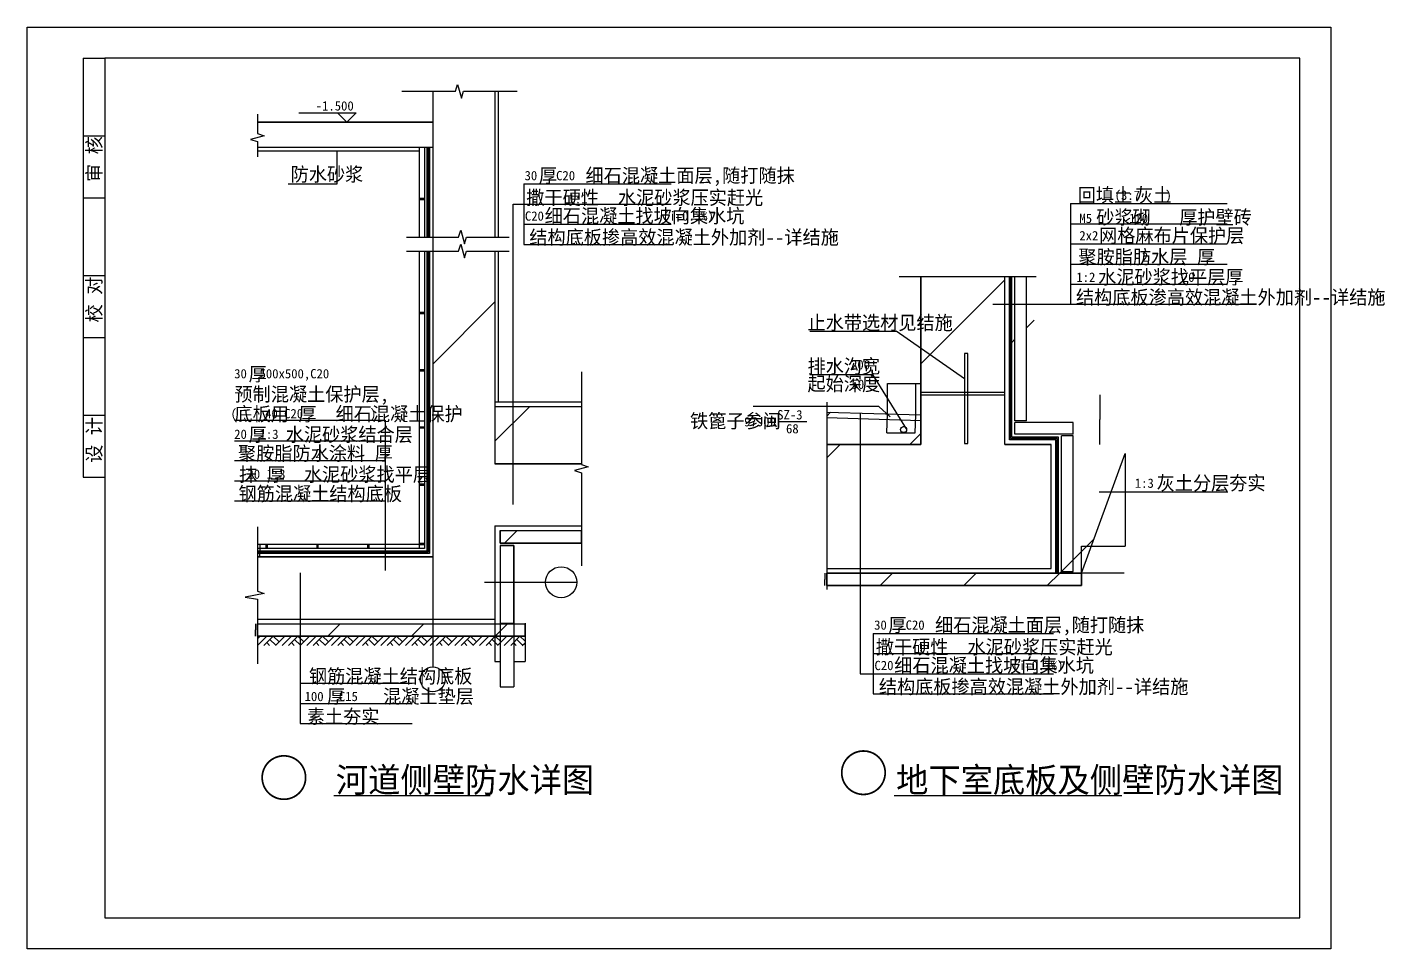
# Model space of a CAD drawing. Header units: metres. Extents: x -29254 to 67342, y -13190 to 112674.
# Drawn here: x 23600 to 67342, y 17824 to 47524 of the extents above; entities that cross this region are included whole.
import ezdxf

# ---------------------------------------------------------------- set-up
doc = ezdxf.new("R2010")
doc.units = ezdxf.units.M
for name, color, linetype in [('DIM', 140, 'Continuous'), ('OTHER', 7, 'Continuous'), ('PUB_DIM', 3, 'Continuous'), ('PUB_HATCH', 7, 'Continuous'), ('PUB_TEXT', 7, 'Continuous'), ('T1', 41, 'Continuous'), ('T2', 6, 'Continuous'), ('TK', 143, 'Continuous')]:
    doc.layers.add(name, color=color, linetype=linetype)
doc.dimstyles.get("Standard").update_dxf_attribs({"dimtxt": 2.5, "dimasz": 2.5, "dimexe": 1.25, "dimexo": 0.625, "dimtad": 1, "dimcen": 2.5, "dimazin": 3, "dimtfac": 1, "dimtmove": 0, "dimatfit": 3})
pattern_1 = [(45, (0, 0), (-1347.04, 1347.04), [])]
pattern_2 = [(45, (0, 0), (-7857.7, 7857.7), [])]
pattern_3 = [(45, (0, 0), (-1796.05, 1796.05), [])]

# ---------------------------------------------------------------- blocks, each defined once
blk = doc.blocks.new('_INDEX')
blk.add_line((-0.5, 0), (0.5, 0))
blk.add_circle((0, 0), 0.5)
blk = doc.blocks.new('_INDEX1')
blk.add_lwpolyline([(-0.5, 0, 0.04, 0.04, 1), (0.5, 0, 0.04, 0.04, 1)], format="xyseb", close=True)
blk = doc.blocks.new('*D181')
for p, q in [((30961.88, 28101.43), (30961.63, 28101.43)), ((30962.13, 28301.43), (30962.13, 28101.43)), ((30962.13, 27901.43), (30962.13, 28101.43)), ((30962.13, 28101.43), (30962.13, 28101.43)), ((30962.38, 28101.43), (30962.63, 28101.43))]:
    blk.add_line(p, q)
at = {"layer": 'Defpoints'}
for p in [(30962.13, 28301.43), (30962.13, 28101.43), (30962.13, 27901.43)]:
    blk.add_point(p, dxfattribs=at)
at = {"layer": 'PUB_DIM', "insert": (30962.13, 28102.555), "char_height": 1, "attachment_point": 5}
blk.add_mtext('100', dxfattribs=at)
blk = doc.blocks.new('*D182')
for p, q in [((31099.31, 30651.43), (31099.06, 30651.43)), ((31099.56, 30851.43), (31099.56, 30651.43)), ((31099.56, 30451.43), (31099.56, 30651.43)), ((31099.56, 30651.43), (31099.56, 30651.43)), ((31099.81, 30651.43), (31100.06, 30651.43))]:
    blk.add_line(p, q)
at = {"layer": 'Defpoints'}
for p in [(31099.56, 30851.43), (31099.56, 30651.43), (31099.56, 30451.43)]:
    blk.add_point(p, dxfattribs=at)
at = {"layer": 'PUB_DIM', "insert": (31099.56, 30652.555), "char_height": 1, "attachment_point": 5}
blk.add_mtext('80', dxfattribs=at)
blk = doc.blocks.new('*D183')
for p, q in [((49303.52, 29927.22), (49303.52, 29727.22)), ((49303.27, 29727.22), (49303.02, 29727.22)), ((49303.52, 29527.22), (49303.52, 29727.22)), ((49303.52, 29727.22), (49303.52, 29727.22)), ((49303.77, 29727.22), (49304.02, 29727.22))]:
    blk.add_line(p, q)
at = {"layer": 'Defpoints'}
for p in [(49303.52, 29927.22), (49303.52, 29727.22), (49303.52, 29527.22)]:
    blk.add_point(p, dxfattribs=at)
at = {"layer": 'PUB_DIM', "insert": (49303.52, 29728.345), "char_height": 1, "attachment_point": 5}
blk.add_mtext('100', dxfattribs=at)
blk = doc.blocks.new('*D184')
for p, q in [((58973.51, 33784.86), (58973.51, 30800)), ((57569.44, 29927.22), (57569.44, 30800)), ((57569.69, 30800), (58267.975, 30800)), ((58274.975, 30800), (58973.26, 30800))]:
    blk.add_line(p, q)
at = {"layer": 'Defpoints'}
for p in [(58973.51, 33784.86), (57569.44, 30800), (57569.44, 29927.22)]:
    blk.add_point(p, dxfattribs=at)
at = {"insert": (58271.475, 30800), "char_height": 1, "attachment_point": 5}
blk.add_mtext('1404,07', dxfattribs=at)
blk = doc.blocks.new('*D191')
for p, q in [((38668.26, 28451.43), (38668.26, 27078.77)), ((38834.21, 28451.43), (38834.21, 27078.77)), ((38668.51, 27078.77), (38750.235, 27078.77)), ((38752.235, 27078.77), (38833.96, 27078.77))]:
    blk.add_line(p, q)
at = {"layer": 'Defpoints'}
for p in [(38668.26, 28451.43), (38834.21, 28451.43), (38668.26, 27078.77)]:
    blk.add_point(p, dxfattribs=at)
at = {"layer": 'PUB_DIM', "insert": (38751.235, 27078.77), "char_height": 1, "attachment_point": 5}
blk.add_mtext('60', dxfattribs=at)
blk = doc.blocks.new('*D192')
for p, q in [((38834.21, 28323.42), (38834.21, 26263.61)), ((39284.21, 28323.42), (39284.21, 26263.61)), ((38834.46, 26263.61), (39057.71, 26263.61)), ((39060.71, 26263.61), (39283.96, 26263.61))]:
    blk.add_line(p, q)
at = {"layer": 'Defpoints'}
for p in [(38834.21, 28323.42), (39284.21, 28323.42), (38834.21, 26263.61)]:
    blk.add_point(p, dxfattribs=at)
at = {"layer": 'PUB_DIM', "insert": (39059.21, 26263.61), "char_height": 1, "attachment_point": 5}
blk.add_mtext('120', dxfattribs=at)
blk = doc.blocks.new('*D193')
for p, q in [((39284.21, 28323.42), (39284.21, 27078.77)), ((39643.05, 28323.42), (39643.05, 27078.77)), ((39284.46, 27078.77), (39462.63, 27078.77)), ((39464.63, 27078.77), (39642.8, 27078.77))]:
    blk.add_line(p, q)
at = {"layer": 'Defpoints'}
for p in [(39284.21, 28323.42), (39643.05, 28323.42), (39284.21, 27078.77)]:
    blk.add_point(p, dxfattribs=at)
at = {"layer": 'PUB_DIM', "insert": (39463.63, 27078.77), "char_height": 1, "attachment_point": 5}
blk.add_mtext('60', dxfattribs=at)
blk = doc.blocks.new('*D211')
for p, q in [((51313.55, 35060.46), (51313.55, 36040.3)), ((51313.8, 36040.3), (51771.485, 36040.3)), ((51774.485, 36040.3), (52232.17, 36040.3)), ((52232.42, 35031.73), (52232.42, 36040.3))]:
    blk.add_line(p, q)
at = {"layer": 'Defpoints'}
for p in [(51313.55, 36040.3), (51313.55, 35060.46), (52232.42, 35031.73)]:
    blk.add_point(p, dxfattribs=at)
at = {"layer": 'DIM', "insert": (51772.985, 36040.3), "char_height": 1, "attachment_point": 5}
blk.add_mtext('200', dxfattribs=at)
blk = doc.blocks.new('*D212')
for p, q in [((52232.42, 35031.73), (52232.42, 36040.3)), ((52232.67, 36040.3), (52313.23, 36040.3)), ((52315.23, 36040.3), (52395.79, 36040.3)), ((52396.04, 35026.62), (52396.04, 36040.3))]:
    blk.add_line(p, q)
at = {"layer": 'Defpoints'}
for p in [(52232.42, 36040.3), (52232.42, 35031.73), (52396.04, 35026.62)]:
    blk.add_point(p, dxfattribs=at)
at = {"layer": 'DIM', "insert": (52314.23, 36040.3), "char_height": 1, "attachment_point": 5}
blk.add_mtext('50', dxfattribs=at)
blk = doc.blocks.new('*D213')
for p, q in [((58162.88, 35677.71), (58162.88, 34877.46)), ((58162.63, 34877.46), (58162.38, 34877.46)), ((58162.88, 34077.22), (58162.88, 34877.46)), ((58162.88, 34877.46), (58162.88, 34877.46)), ((58163.13, 34877.46), (58163.38, 34877.46))]:
    blk.add_line(p, q)
at = {"layer": 'Defpoints'}
for p in [(58162.88, 35677.71), (58162.88, 34877.46), (58162.88, 34077.22)]:
    blk.add_point(p, dxfattribs=at)
at = {"insert": (58162.88, 34878.585), "char_height": 1, "attachment_point": 5}
blk.add_mtext('500', dxfattribs=at)

msp = doc.modelspace()

# ---------------------------------------------------------------- hatches: boundary and pattern name
h = msp.add_hatch()
h.set_pattern_fill('AN31C', scale=3500)
h.set_pattern_definition(pattern_2)
h.paths.add_polyline_path([(38668.26, 45460.78), (37658.44, 45460.78), (37588.44, 45240.78), (37468.44, 45680.78), (37398.44, 45460.78), (36668.26, 45460.78), (36668.26, 44460.78), (31018.26, 44460.78), (31018.26, 44097.27), (31238.26, 44027.27), (30798.26, 43907.27), (31018.26, 43837.27), (31018.26, 43660.78), (36668.26, 43660.78), (36668.26, 40760.78), (37498.44, 40760.78), (37568.44, 40980.78), (37688.44, 40540.78), (37758.44, 40760.78), (38668.26, 40760.78)])
h = msp.add_hatch()
h.set_pattern_fill('AN31C', scale=3500)
h.set_pattern_definition(pattern_2)
h.paths.add_polyline_path([(38668.26, 40310.78), (37758.44, 40310.78), (37688.44, 40090.78), (37568.44, 40530.78), (37498.44, 40310.78), (36668.26, 40310.78), (36668.26, 30451.43), (31018.26, 30451.43), (31018.26, 29347.27), (31238.26, 29277.27), (30626.52, 29157.27), (31018.26, 29087.27), (31018.26, 28451.43), (38668.26, 28451.43), (38668.26, 31451.43), (41458.42, 31451.43), (41458.42, 33166.85), (41238.42, 33236.85), (41678.42, 33356.85), (41458.42, 33426.85), (41458.42, 33451.43), (38668.26, 33451.43)])
h = msp.add_hatch()
h.set_pattern_fill('AN31C', scale=3500)
h.set_pattern_definition(pattern_2)
h.paths.add_polyline_path([(55096.04, 39487.32), (52396.04, 39487.32), (52396.04, 35757.36), (55096.04, 35757.36)])
h = msp.add_hatch()
h.set_pattern_fill('ANSI31', scale=3000)
h.paths.add_polyline_path([(55426.04, 34842.41), (55800.58, 34842.41), (55800.58, 39487.32), (55426.04, 39487.32)])
h = msp.add_hatch()
h.set_pattern_fill('AN33C', scale=2000)
h.set_pattern_definition([(45, (0, 0), (-4490.1, 4490.1), [])])
h.paths.add_polyline_path([(55800.58, 38538.92), (55800.58, 34842.41), (55426.04, 34842.41), (55426.04, 38538.92), (55326.04, 38538.92), (55326.04, 34307.22), (56826.04, 34307.22), (56826.04, 29927.22), (57569.44, 29927.22), (58709.63, 33059.87)])
h.paths.add_polyline_path([(57300.58, 29985.48), (56926.04, 29985.48), (56926.04, 34352.44), (57300.58, 34352.44)])
h.paths.add_polyline_path([(57300.58, 34407.22), (55426.04, 34407.22), (55426.04, 34781.85), (57300.58, 34781.85)])
h = msp.add_hatch()
h.set_pattern_fill('AN31C', scale=3500)
h.set_pattern_definition(pattern_2)
h.paths.add_polyline_path([(56596.04, 34077.22), (55096.04, 34077.22), (55096.04, 35677.71), (52396.04, 35677.71), (52396.04, 34077.22), (49359.65, 34077.22), (49359.65, 30077.22), (56596.04, 30077.22)])
h = msp.add_hatch()
h.set_pattern_fill('AN33C', scale=1000)
h.set_pattern_definition([(45, (0, 0), (-2245.06, 2245.06), [])])
h.paths.add_polyline_path([(41458.42, 33451.43), (41458.42, 35301.43), (38668.26, 35301.43), (38668.26, 33451.43)])
h = msp.add_hatch()
h.set_pattern_fill('AN33C', scale=800)
h.set_pattern_definition(pattern_3)
h.paths.add_polyline_path([(49359.65, 35121.55), (49359.65, 34945.64), (51308.05, 34884.72), (51313.55, 35060.46)])
h = msp.add_hatch()
h.set_pattern_fill('ANSI32', scale=500)
h.paths.add_polyline_path([(52226.92, 34856), (52232.42, 35031.73), (51639.92, 35050.26), (51751.08, 34870.87)])
h.paths.add_polyline_path([(51751.08, 34870.87), (51639.92, 35050.26), (51313.55, 35060.46), (51308.05, 34884.72)])
h = msp.add_hatch()
h.set_pattern_fill('AN33C', scale=800)
h.set_pattern_definition(pattern_3)
h.paths.add_polyline_path([(52232.42, 35031.73), (52226.92, 34856), (52396.04, 34850.71), (52396.04, 35026.62)])
h = msp.add_hatch()
h.set_pattern_fill('AN33C', scale=800)
h.set_pattern_definition(pattern_3)
h.paths.add_polyline_path([(51294.62, 34455.15), (51308.05, 34884.72), (50437.12, 34911.95), (50437.12, 34077.22), (52396.04, 34077.22), (52396.04, 34850.71), (52226.92, 34856), (52214.39, 34455.15)])
h.paths.add_polyline_path([(49359.65, 34945.64), (49359.65, 34077.22), (50437.12, 34077.22), (50437.12, 34911.95)])
h = msp.add_hatch()
h.set_pattern_fill('ANSI31', scale=3000)
h.paths.add_polyline_path([(57300.58, 34407.22), (57300.58, 34781.85), (55426.04, 34781.85), (55426.04, 34407.22)])
h = msp.add_hatch()
h.set_pattern_fill('ANSI31', scale=3000)
h.paths.add_polyline_path([(56926.04, 29985.48), (57300.58, 29985.48), (57300.58, 34352.44), (56926.04, 34352.44)])
h = msp.add_hatch()
h.set_pattern_fill('AN33C', scale=600)
h.set_pattern_definition(pattern_1)
h.paths.add_polyline_path([(41458.42, 30901.43), (41458.42, 31301.43), (38834.21, 31301.43), (38834.21, 30901.43)])
h = msp.add_hatch()
h.set_pattern_fill('ANSI31', scale=2500)
h.paths.add_polyline_path([(39284.21, 30823.42), (38834.21, 30823.42), (38834.21, 28323.42), (39284.21, 28323.42)])
h = msp.add_hatch()
h.set_pattern_fill('AN33C', scale=600)
h.set_pattern_definition(pattern_1)
h.paths.add_polyline_path([(49359.65, 29927.22), (49359.65, 29527.22), (57569.44, 29527.22), (57569.44, 29927.22)])
h = msp.add_hatch()
h.set_pattern_fill('AN33C', scale=600)
h.set_pattern_definition(pattern_1)
h.paths.add_polyline_path([(31018.26, 28301.43), (31018.26, 27901.43), (39643.05, 27901.43), (39643.05, 28301.43)])

# ---------------------------------------------------------------- linework, layer by layer
for p, q in [((36668.26, 45460.78), (36668.26, 44460.78)), ((38668.26, 45460.78), (38668.26, 40760.78)), ((38775.89, 45460.78), (38775.89, 40760.78)), ((31018.26, 44460.78), (36668.26, 44460.78)), ((31018.26, 43660.78), (36668.26, 43660.78)), ((31018.26, 43535.32), (36234.51, 43535.32)), ((33583.81, 42470.48), (33583.81, 43535.32)), ((36668.26, 43660.78), (36668.26, 40760.78)), ((32010.97, 42470.48), (33583.81, 42470.48)), ((39597.65, 42472.97), (44346.17, 42472.97)), ((39597.65, 42472.97), (39597.65, 40522.97)), ((39257.9, 41822.97), (44346.17, 41822.97)), ((39257.9, 32142.27), (39257.9, 41822.97)), ((57209.21, 41840.48), (62263.33, 41840.48)), ((57209.21, 41840.48), (57209.21, 38590.48)), ((39597.65, 41172.97), (44346.17, 41172.97)), ((57209.21, 41190.48), (62263.33, 41190.48)), ((36234.51, 40310.78), (36234.51, 30721.43)), ((36668.26, 40310.78), (36668.26, 30451.43)), ((38668.26, 40310.78), (38668.26, 33451.43)), ((38775.89, 40310.78), (38775.89, 35451.43)), ((39597.65, 40522.97), (44346.17, 40522.97)), ((57209.21, 40540.48), (62263.33, 40540.48)), ((57209.21, 39890.48), (62263.33, 39890.48)), ((51692.56, 39487.32), (56105.54, 39487.32)), ((52396.04, 34077.22), (52396.04, 39487.32)), ((55096.04, 34077.22), (55096.04, 39487.32)), ((55426.04, 34842.41), (55426.04, 39487.32)), ((55800.58, 34842.41), (55800.58, 39487.32)), ((57209.21, 39240.48), (62263.33, 39240.48)), ((63017.53, 38590.48), (54713.33, 38590.48)), ((48813.33, 37727.22), (51598.66, 37727.22)), ((53804.41, 36190.43), (51598.66, 37727.22)), ((48813.33, 36327.22), (50848.66, 36327.22)), ((51934.13, 34575.46), (50848.66, 36327.22)), ((38668.26, 35451.43), (41458.42, 35451.43)), ((49359.65, 35442.77), (49359.65, 29401.28)), ((52396.04, 35757.36), (55096.04, 35757.36)), ((52396.04, 35677.71), (55096.04, 35677.71)), ((51043.07, 35299.19), (46988.52, 35299.19)), ((49359.65, 35121.55), (52396.04, 35026.62)), ((50437.12, 35087.86), (50437.12, 26690.88)), ((51409.73, 34969.5), (51043.07, 35299.19)), ((51294.62, 34455.15), (51313.55, 35060.46)), ((52214.39, 34455.15), (52232.42, 35031.73)), ((30279.91, 34859.4), (35129.88, 34859.4)), ((35129.88, 34859.4), (35129.88, 30014.62)), ((49359.65, 34945.64), (52396.04, 34850.71)), ((55800.58, 34842.41), (55426.04, 34842.41)), ((57300.58, 34781.85), (55426.04, 34781.85)), ((55426.04, 34407.22), (55426.04, 34781.85)), ((57300.58, 34407.22), (57300.58, 34781.85)), ((30279.91, 34195.87), (35129.88, 34195.87)), ((51294.62, 34455.15), (52214.39, 34455.15)), ((57300.58, 34407.22), (55426.04, 34407.22)), ((56926.04, 29985.48), (56926.04, 34352.44)), ((57300.58, 34352.44), (56926.04, 34352.44)), ((57300.58, 29985.48), (57300.58, 34352.44)), ((49359.65, 34077.22), (52396.04, 34077.22)), ((55096.04, 34077.22), (56596.04, 34077.22)), ((56596.04, 30077.22), (56596.04, 34077.22)), ((57569.44, 29927.22), (58973.51, 33784.86)), ((30279.91, 33559.4), (35129.88, 33559.4)), ((41458.42, 33451.43), (38668.26, 33451.43)), ((30279.91, 32909.4), (35129.88, 32909.4)), ((58132.79, 32547.14), (62284.19, 32547.14)), ((30279.91, 32259.4), (35129.88, 32259.4)), ((38668.26, 31451.43), (41458.42, 31451.43)), ((38668.26, 31451.43), (38668.26, 28451.43)), ((38834.21, 31301.43), (41458.42, 31301.43)), ((38834.21, 31301.43), (38834.21, 30901.43)), ((41458.42, 31301.43), (41458.42, 30901.43)), ((36234.51, 30851.43), (31018.26, 30851.43)), ((31292.67, 30851.43), (31292.67, 30721.43)), ((31333.55, 30851.43), (31333.55, 30721.43)), ((32927.87, 30851.43), (32927.87, 30721.43)), ((32968.75, 30851.43), (32968.75, 30721.43)), ((34563.07, 30851.43), (34563.07, 30721.43)), ((34603.95, 30851.43), (34603.95, 30721.43)), ((38834.21, 30901.43), (41458.42, 30901.43)), ((38834.21, 30823.42), (39284.21, 30823.42)), ((38834.21, 30823.42), (38834.21, 28323.42)), ((39284.21, 30823.42), (39284.21, 28323.42)), ((31018.26, 30451.43), (36668.26, 30451.43)), ((32399.76, 29942.24), (32399.76, 25080.48)), ((49359.65, 30077.22), (56596.04, 30077.22)), ((58944.03, 29927.22), (49359.65, 29927.22)), ((56926.04, 29985.48), (57300.58, 29985.48)), ((57569.44, 29927.22), (57569.44, 29527.22)), ((49359.65, 29527.22), (57569.44, 29527.22)), ((31018.26, 28451.43), (38668.26, 28451.43)), ((31018.26, 28301.43), (39643.05, 28301.43)), ((31018.26, 28301.43), (31018.26, 27901.43)), ((38834.21, 28323.42), (39284.21, 28323.42)), ((39643.05, 28301.43), (39643.05, 27901.43)), ((31018.26, 27901.43), (39643.05, 27901.43)), ((50859.21, 27990.88), (56667.53, 27990.88)), ((50859.21, 27990.88), (50859.21, 26040.88)), ((50859.21, 27340.88), (56667.53, 27340.88)), ((50437.12, 26690.88), (56667.53, 26690.88)), ((32399.76, 26380.48), (36004.9, 26380.48)), ((50859.21, 26040.88), (56667.53, 26040.88)), ((32399.76, 25730.48), (36004.9, 25730.48)), ((32399.76, 25080.48), (36004.9, 25080.48))]:
    msp.add_line(p, q)
for points in [[(36668.26, 45460.78), (36668.26, 44460.78), (31018.26, 44460.78)], [(38668.26, 45460.78), (38668.26, 40760.78)], [(31018.26, 43660.78), (36668.26, 43660.78), (36668.26, 40760.78)], [(36234.51, 43660.78), (36234.51, 40760.78)], [(36398.26, 43660.78), (36398.26, 40760.78)], [(36478.26, 43660.78), (36478.26, 40760.78)], [(36518.26, 43660.78), (36518.26, 40760.78)], [(36558.26, 43660.78), (36558.26, 40760.78)], [(36668.26, 40310.78), (36668.26, 30451.43), (31018.26, 30451.43)], [(36518.26, 40310.78), (36518.26, 30601.43), (31018.26, 30601.43)], [(36478.26, 40310.78), (36478.26, 30641.43), (31018.26, 30641.43)], [(36558.26, 40310.78), (36558.26, 30561.43), (31018.26, 30561.43)], [(36398.26, 40310.78), (36398.26, 30721.43), (31018.26, 30721.43)], [(38668.26, 40310.78), (38668.26, 33451.43), (41458.42, 33451.43)], [(52396.04, 39487.32), (52396.04, 34077.22), (49359.65, 34077.22)], [(49359.65, 30077.22), (56596.04, 30077.22), (56596.04, 34077.22), (55096.04, 34077.22), (55096.04, 39487.32)], [(56746.04, 29927.22), (56746.04, 34227.22), (55246.04, 34227.22), (55246.04, 39487.32)], [(56786.04, 29927.22), (56786.04, 34267.22), (55286.04, 34267.22), (55286.04, 39487.32)], [(56826.04, 29927.22), (56826.04, 34307.22), (55326.04, 34307.22), (55326.04, 39487.32)], [(38668.26, 35301.43), (41458.42, 35301.43)], [(39284.21, 30823.42), (38834.21, 30823.42), (38834.21, 28323.42), (39284.21, 28323.42), (39284.21, 30823.42)], [(33478.02, 22770.45), (38513.58, 22770.45)], [(51528.02, 22770.45), (58863.58, 22770.45)]]:
    msp.add_lwpolyline(points)
msp.add_lwpolyline([(53804.41, 37003.58), (53804.41, 34113.13), (53910.57, 34113.13), (53910.57, 37003.58), (53804.41, 37003.58)], close=True)
msp.add_circle((51839.24, 34557.25), 96.62)
at = {"layer": 'OTHER'}
for p, q in [((37398.44, 45460.78), (37468.44, 45680.78)), ((37468.44, 45680.78), (37588.44, 45240.78)), ((35673.44, 45460.78), (37398.44, 45460.78)), ((37588.44, 45240.78), (37658.44, 45460.78)), ((37658.44, 45460.78), (39383.44, 45460.78)), ((31018.26, 44722.27), (31018.26, 44097.27)), ((31238.26, 44027.27), (30798.26, 43907.27)), ((30798.26, 43907.27), (31018.26, 43837.27)), ((31018.26, 44097.27), (31238.26, 44027.27)), ((31018.26, 43837.27), (31018.26, 43347.04)), ((36234.51, 42009.66), (36398.26, 42009.66)), ((36234.51, 41968.82), (36398.26, 41968.82)), ((35823.47, 40760.78), (37498.44, 40760.78)), ((37498.44, 40760.78), (37568.44, 40980.78)), ((37568.44, 40980.78), (37688.44, 40540.78)), ((37688.44, 40540.78), (37758.44, 40760.78)), ((37758.44, 40760.78), (39133.44, 40760.78)), ((35823.47, 40310.78), (37498.44, 40310.78)), ((37498.44, 40310.78), (37568.44, 40530.78)), ((37568.44, 40530.78), (37688.44, 40090.78)), ((37688.44, 40090.78), (37758.44, 40310.78)), ((37758.44, 40310.78), (39133.44, 40310.78)), ((36234.51, 38338.48), (36398.26, 38338.48)), ((36234.51, 38297.63), (36398.26, 38297.63)), ((36234.51, 36494.43), (36398.26, 36494.43)), ((36234.51, 36453.58), (36398.26, 36453.58)), ((41458.42, 36422.27), (41458.42, 33426.85)), ((36234.51, 34650.38), (36398.26, 34650.38)), ((36234.51, 34609.53), (36398.26, 34609.53)), ((41678.42, 33356.85), (41238.42, 33236.85)), ((41458.42, 33426.85), (41678.42, 33356.85)), ((41238.42, 33236.85), (41458.42, 33166.85)), ((41458.42, 33166.85), (41458.42, 30171.43)), ((36234.51, 32806.33), (36398.26, 32806.33)), ((36234.51, 32765.48), (36398.26, 32765.48)), ((31018.26, 31422.27), (31018.26, 29347.27)), ((36234.51, 30892.28), (36398.26, 30892.28)), ((36234.51, 30851.43), (36398.26, 30851.43)), ((31018.26, 29347.27), (31238.26, 29277.27)), ((31238.26, 29277.27), (30626.52, 29157.27)), ((30626.52, 29157.27), (31018.26, 29087.27)), ((31018.26, 29087.27), (31018.26, 27012.27))]:
    msp.add_line(p, q, dxfattribs=at)
at = {"layer": 'PUB_DIM'}
for p, q in [((36668.26, 45092.07), (36668.26, 26907.72)), ((32355.38, 44760.78), (34201.09, 44760.78)), ((33601.09, 44760.78), (33901.09, 44460.78)), ((33901.09, 44460.78), (34201.09, 44760.78)), ((38337, 29635.76), (40805.26, 29635.76))]:
    msp.add_line(p, q, dxfattribs=at)
msp.add_circle((36668.26, 26507.72), 400, dxfattribs=at)
at = {"layer": 'PUB_HATCH'}
for p, q in [((31018.26, 27811.43), (31108.26, 27901.43)), ((31018.26, 27601.43), (31318.26, 27901.43)), ((31228.26, 27601.43), (31528.26, 27901.43)), ((31318.26, 27691.43), (31408.26, 27601.43)), ((31423.26, 27796.43), (31610.76, 27608.93)), ((31528.26, 27901.43), (31715.76, 27713.93)), ((31603.26, 27601.43), (31903.26, 27901.43)), ((31813.26, 27601.43), (32113.26, 27901.43)), ((32023.26, 27601.43), (32323.26, 27901.43)), ((32113.26, 27691.43), (32203.26, 27601.43)), ((32218.26, 27796.43), (32405.76, 27608.93)), ((32323.26, 27901.43), (32510.76, 27713.93)), ((32398.26, 27601.43), (32698.26, 27901.43)), ((32608.26, 27601.43), (32908.26, 27901.43)), ((32818.26, 27601.43), (33118.26, 27901.43)), ((32908.26, 27691.43), (32998.26, 27601.43)), ((33013.26, 27796.43), (33200.76, 27608.93)), ((33118.26, 27901.43), (33305.76, 27713.93)), ((33193.26, 27601.43), (33493.26, 27901.43)), ((33403.26, 27601.43), (33703.26, 27901.43)), ((33613.26, 27601.43), (33913.26, 27901.43)), ((33703.26, 27691.43), (33793.26, 27601.43)), ((33808.26, 27796.43), (33995.76, 27608.93)), ((33913.26, 27901.43), (34100.76, 27713.93)), ((33988.26, 27601.43), (34288.26, 27901.43)), ((34198.26, 27601.43), (34498.26, 27901.43)), ((34408.26, 27601.43), (34708.26, 27901.43)), ((34498.26, 27691.43), (34588.26, 27601.43)), ((34603.26, 27796.43), (34790.76, 27608.93)), ((34708.26, 27901.43), (34895.76, 27713.93)), ((34783.26, 27601.43), (35083.26, 27901.43)), ((34993.26, 27601.43), (35293.26, 27901.43)), ((35203.26, 27601.43), (35503.26, 27901.43)), ((35293.26, 27691.43), (35383.26, 27601.43)), ((35398.26, 27796.43), (35585.76, 27608.93)), ((35503.26, 27901.43), (35690.76, 27713.93)), ((35578.26, 27601.43), (35878.26, 27901.43)), ((35788.26, 27601.43), (36088.26, 27901.43)), ((35998.26, 27601.43), (36298.26, 27901.43)), ((36088.26, 27691.43), (36178.26, 27601.43)), ((36193.26, 27796.43), (36380.76, 27608.93)), ((36298.26, 27901.43), (36485.76, 27713.93)), ((36373.26, 27601.43), (36673.26, 27901.43)), ((36583.26, 27601.43), (36883.26, 27901.43)), ((36793.26, 27601.43), (37093.26, 27901.43)), ((36883.26, 27691.43), (36973.26, 27601.43)), ((36988.26, 27796.43), (37175.76, 27608.93)), ((37093.26, 27901.43), (37280.76, 27713.93)), ((37168.26, 27601.43), (37468.26, 27901.43)), ((37378.26, 27601.43), (37678.26, 27901.43)), ((37588.26, 27601.43), (37888.26, 27901.43)), ((37678.26, 27691.43), (37768.26, 27601.43)), ((37783.26, 27796.43), (37970.76, 27608.93)), ((37888.26, 27901.43), (38075.76, 27713.93)), ((37963.26, 27601.43), (38263.26, 27901.43)), ((38173.26, 27601.43), (38473.26, 27901.43)), ((38383.26, 27601.43), (38683.26, 27901.43)), ((38473.26, 27691.43), (38563.26, 27601.43)), ((38578.26, 27796.43), (38765.76, 27608.93)), ((38683.26, 27901.43), (38870.76, 27713.93)), ((38758.26, 27601.43), (39058.26, 27901.43)), ((38968.26, 27601.43), (39268.26, 27901.43)), ((39178.26, 27601.43), (39478.26, 27901.43)), ((39268.26, 27691.43), (39358.26, 27601.43)), ((39373.26, 27796.43), (39560.76, 27608.93)), ((39478.26, 27901.43), (39630.36, 27749.34)), ((39553.26, 27601.43), (39630.36, 27678.52))]:
    msp.add_line(p, q, dxfattribs=at)
for points in [[(38834.21, 30901.43), (38834.21, 31301.43), (41445.72, 31301.43), (41445.72, 30901.43), (38834.21, 30901.43)], [(49359.65, 29527.22), (49359.65, 29927.22), (57556.74, 29927.22), (57556.74, 29527.22), (49359.65, 29527.22)], [(31018.26, 27901.43), (31018.26, 28301.43), (39630.36, 28301.43), (39630.36, 27901.43), (31018.26, 27901.43)]]:
    msp.add_lwpolyline(points, dxfattribs=at)
at = {"layer": 'T1'}
msp.add_line((47826.36, 34820.8), (48724.05, 34820.8), dxfattribs=at)
at = {"layer": 'TK'}
for p, q in [((25400, 46524.28), (26100, 46524.28)), ((25400, 46524.28), (25400, 33024.28)), ((25400, 44024.28), (26100, 44024.28)), ((25400, 42024.28), (26100, 42024.28)), ((25400, 39524.28), (26100, 39524.28)), ((25400, 37524.28), (26100, 37524.28)), ((25400, 35024.28), (26100, 35024.28)), ((25400, 33024.28), (26100, 33024.28))]:
    msp.add_line(p, q, dxfattribs=at)
for points in [[(23600, 17824.28), (23600, 47524.28), (65600, 47524.28), (65600, 17824.28)], [(26100, 18824.28), (64600, 18824.28), (64600, 46524.28), (26100, 46524.28)]]:
    msp.add_lwpolyline(points, close=True, dxfattribs=at)

# ---------------------------------------------------------------- block references
at = {"layer": 'PUB_DIM', "xscale": 1000, "yscale": 1000, "zscale": 1000}
msp.add_blockref('_INDEX', (40805.26, 29635.76), dxfattribs=at)
at = {"layer": 'PUB_TEXT', "xscale": 1400, "yscale": 1400, "zscale": 1400}
for p in [(31871.86, 23343.79), (50544.03, 23500)]:
    msp.add_blockref('_INDEX1', p, dxfattribs=at)

# ---------------------------------------------------------------- texts
at = {"layer": 'PUB_DIM'}
msp.add_text('-1.500', height=300, dxfattribs=at).set_placement((32897.38, 44837.31))
at = {"layer": 'T1'}
for s, p in [('30', (39625.78, 42590.77)), ('C20', (40641.72, 42590.77)), ('1:1', (41040.55, 41845.97)), ('(3:7    )', (58637.34, 41958.28)), ('C20', (39637.31, 41288.02)), ('(i=0.3%)', (44087.63, 41288.02)), ('M5', (57502.11, 41213.47)), ('120', (59102.11, 41213.47)), ('2x2', (57498.87, 40655.52)), ('2', (59515.85, 39966.92)), ('1:2', (57403.1, 39316.92)), ('20', (60803.1, 39316.92)), ('200', (50143.44, 36498.23)), ('30  500x500,C20', (30270.83, 36207.85)), ('50', (50160.45, 35869.33)), ('(                     )', (30154.91, 34921.37)), ('40 C20', (31266.83, 34921.37)), ('SZ-3', (47764.57, 34883.66)), ('97J09', (46702.31, 34659.42)), ('68', (48048.84, 34435.17)), ('20  1:3', (30270.83, 34257.85)), ('2', (32875.49, 33636.24)), ('20 1:3', (30697.16, 32971.37)), ('1:3', (59286.41, 32679.89)), ('30', (50887.34, 28108.68)), ('C20', (51903.28, 28108.68)), ('1:1', (52302.11, 27363.88)), ('(i=0.3%)', (55349.19, 26805.93)), ('C20', (50898.87, 26805.93)), ('100', (32539.5, 25807.33)), ('C15', (33642.95, 25807.33))]:
    msp.add_text(s, height=300, dxfattribs=at).set_placement(p)
at = {"layer": 'T2'}
for s, height, p in [('防水砂浆', 450, (32088.34, 42556.84)), ('厚   细石混凝土面层,随打随抹', 450, (40085.8, 42519.94)), ('撒干硬性  水泥砂浆压实赶光', 450, (39681.68, 41807.5)), ('回填土', 450, (57447.36, 41887.45)), ('灰土', 450, (59297.36, 41887.45)), ('细石混凝土找坡向集水坑', 450, (40273.28, 41217.19)), ('砂浆砌   厚护壁砖', 450, (58043.24, 41175)), ('结构底板掺高效混凝土外加剂--详结施', 450, (39779.3, 40528.99)), ('网格麻布片保护层', 450, (58134.84, 40584.69)), ('聚胺脂肪水层 厚', 450, (57468.99, 39896.09)), ('水泥砂浆找平层厚', 450, (58106.8, 39246.09)), ('结构底板渗高效混凝土外加剂--详结施', 450, (57390.86, 38596.49)), ('止水带选材见结施', 450, (48742, 37774.19)), ('排水沟宽', 450, (48742, 36374.19)), (' 厚  ', 450, (30428.08, 36122.15)), ('起始深度', 450, (48742, 35807.48)), ('预制混凝土保护层,', 450, (30279.26, 35472.15)), ('底板用 厚  细石混凝土保护', 450, (30279.26, 34835.67)), ('铁篦子参闽', 450, (44956.75, 34610.13)), (' 厚  水泥砂浆结合层', 450, (30428.08, 34172.15)), ('聚胺脂防水涂料 厚', 450, (30393.94, 33565.41)), ('抹 厚  水泥砂浆找平层', 450, (30428.08, 32885.67)), ('灰土分层夯实', 450, (59990.11, 32609.05)), ('钢筋混凝土结构底板', 450, (30410.34, 32265.41)), ('厚   细石混凝土面层,随打随抹', 450, (51347.36, 28037.85)), ('撒干硬性  水泥砂浆压实赶光', 450, (50943.24, 27325.41)), ('细石混凝土找坡向集水坑', 450, (51534.84, 26735.09)), ('钢筋混凝土结构底板', 450, (32679.09, 26386.5)), ('厚    混凝土垫层', 450, (33258.26, 25736.5)), ('结构底板掺高效混凝土外加剂--详结施', 450, (51040.86, 26046.9)), ('素土夯实', 450, (32611.85, 25086.5)), ('河道侧壁防水详图', 800, (33546.06, 22868.3)), ('地下室底板及侧壁防水详图', 800, (51596.06, 22868.3))]:
    msp.add_text(s, height=height, dxfattribs=at).set_placement(p)
at = {"layer": 'TK'}
for s, p in [('审 核', (25983.77, 42534.89)), ('校 对', (25983.77, 38009.85)), ('设 计', (25983.77, 33484.81))]:
    msp.add_text(s, height=450, rotation=90, dxfattribs=at).set_placement(p)

# ---------------------------------------------------------------- dimensions: what is measured, and where the dimension line sits
dim = msp.add_linear_dim(base=(58162.88, 34877.46), p1=(58162.88, 35677.71), p2=(58162.88, 34077.22), text='500', dimstyle='Standard')
dim.commit()
dim.dimension.update_dxf_attribs({"geometry": '*D213', "text_midpoint": (58162.88, 34878.585)})
dim = msp.add_linear_dim(base=(57569.44, 30800), p1=(57569.44, 29927.22), p2=(58973.51, 33784.86), dimstyle='Standard')
dim.commit()
dim.dimension.update_dxf_attribs({"geometry": '*D184', "text_midpoint": (58271.475, 30800)})
at = {"layer": 'DIM'}
for base, p1, p2, text, picture, middle in [((51313.55, 36040.3), (51313.55, 35060.46), (52232.42, 35031.73), '200', '*D211', (51772.985, 36040.3)), ((52232.42, 36040.3), (52232.42, 35031.73), (52396.04, 35026.62), '50', '*D212', (52314.23, 36040.3))]:
    dim = msp.add_linear_dim(base=base, p1=p1, p2=p2, text=text, dimstyle='Standard', dxfattribs=at)
    dim.commit()
    dim.dimension.update_dxf_attribs({"geometry": picture, "text_midpoint": middle})
at = {"layer": 'PUB_DIM'}
for base, p1, p2, text, picture, middle in [((31099.56, 30651.43), (31099.56, 30851.43), (31099.56, 30451.43), '80', '*D182', (31099.56, 30652.555)), ((49303.52, 29727.22), (49303.52, 29927.22), (49303.52, 29527.22), '100', '*D183', (49303.52, 29728.345)), ((38668.26, 27078.77), (38668.26, 28451.43), (38834.21, 28451.43), '60', '*D191', (38751.235, 27078.77)), ((30962.13, 28101.43), (30962.13, 28301.43), (30962.13, 27901.43), '100', '*D181', (30962.13, 28102.555)), ((38834.21, 26263.61), (38834.21, 28323.42), (39284.21, 28323.42), '120', '*D192', (39059.21, 26263.61)), ((39284.21, 27078.77), (39284.21, 28323.42), (39643.05, 28323.42), '60', '*D193', (39463.63, 27078.77))]:
    dim = msp.add_linear_dim(base=base, p1=p1, p2=p2, text=text, dimstyle='Standard', dxfattribs=at)
    dim.commit()
    dim.dimension.update_dxf_attribs({"geometry": picture, "text_midpoint": middle})

doc.saveas('drawing.dxf')
